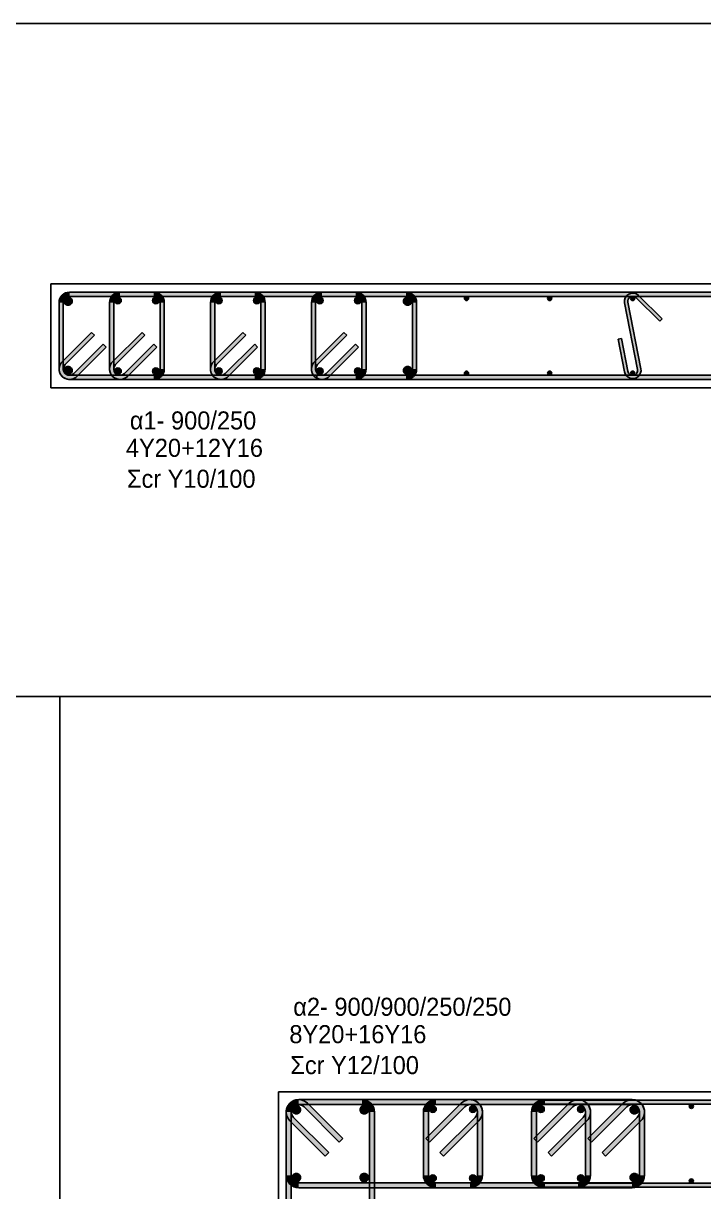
# Model space of a CAD drawing. Header units: millimetres. Extents: x -2171 to 1563, y -1758 to -1505.
# Drawn here: x 521.48 to 529.67, y -1604.31 to -1590.25 of the extents above; entities that cross this region are included whole.
import ezdxf

# ---------------------------------------------------------------- set-up
doc = ezdxf.new("R2010")
doc.units = ezdxf.units.MM
for name, color, linetype in [('-S_TEXT', 3, 'Continuous'), ('Col_Det', 7, 'Continuous'), ('Col_Det_Fill', 7, 'Continuous'), ('Geo_Col_Pro_1', 7, 'Continuous')]:
    doc.layers.add(name, color=color, linetype=linetype)
doc.styles.add('S1Arl22_b_934_161', font='arial.ttf', dxfattribs={"width": 0.933629, "height": 0.002175})

msp = doc.modelspace()

# ---------------------------------------------------------------- hatches: boundary and pattern name
at = {"layer": 'Col_Det_Fill'}
for color, points in [(252, [(522.0389, -1593.5356), (522.0389, -1593.4856, 0.4142136), (521.9139, -1593.6106), (521.9639, -1593.6106, -0.4142136)]), (252, [(526.0889, -1593.5356), (526.0889, -1593.4856), (522.0389, -1593.4856), (522.0389, -1593.5356)]), (252, [(522.6461, -1593.5356), (522.6461, -1593.4856, 0.4142136), (522.5211, -1593.6106), (522.5711, -1593.6106, -0.4142136)]), (252, [(523.0532, -1593.5356), (523.0532, -1593.4856), (522.6461, -1593.4856), (522.6461, -1593.5356)]), (252, [(523.1282, -1593.6106), (523.1782, -1593.6106, 0.4142136), (523.0532, -1593.4856), (523.0532, -1593.5356, -0.4142136)]), (252, [(523.8604, -1593.5356), (523.8604, -1593.4856, 0.4142136), (523.7354, -1593.6106), (523.7854, -1593.6106, -0.4142136)]), (252, [(524.2675, -1593.5356), (524.2675, -1593.4856), (523.8604, -1593.4856), (523.8604, -1593.5356)]), (252, [(524.3425, -1593.6106), (524.3925, -1593.6106, 0.4142136), (524.2675, -1593.4856), (524.2675, -1593.5356, -0.4142136)]), (252, [(525.0747, -1593.5356), (525.0747, -1593.4856, 0.4142136), (524.9497, -1593.6106), (524.9997, -1593.6106, -0.4142136)]), (252, [(544.617, -1593.5356), (544.617, -1593.4856), (525.0124, -1593.4856), (525.0124, -1593.5356)]), (252, [(525.4818, -1593.5356), (525.4818, -1593.4856), (525.0747, -1593.4856), (525.0747, -1593.5356)]), (252, [(525.5568, -1593.6106), (525.6068, -1593.6106, 0.4142136), (525.4818, -1593.4856), (525.4818, -1593.5356, -0.4142136)]), (252, [(526.1639, -1593.6106), (526.2139, -1593.6106, 0.4142136), (526.0889, -1593.4856), (526.0889, -1593.5356, -0.4142136)]), (252, [(528.7164, -1593.6149), (528.7556, -1593.6072, -0.7407348), (528.8569, -1593.5532), (528.8852, -1593.5249, 0.7407348)]), (252, [(521.9639, -1593.6106), (521.9139, -1593.6106), (521.9139, -1594.4106), (521.9639, -1594.4106)]), (12, [(521.9713, -1593.593, 0.4142136), (522.0213, -1593.643, 0.4142136), (522.0713, -1593.593, 0.4142136), (522.0213, -1593.543, 0.4142136)]), (252, [(522.5711, -1593.6106), (522.5211, -1593.6106), (522.5211, -1594.4106), (522.5711, -1594.4106)]), (56, [(522.5813, -1593.5859, 0.4142136), (522.6213, -1593.6259, 0.4142136), (522.6613, -1593.5859, 0.4142136), (522.6213, -1593.5459, 0.4142136)]), (56, [(523.038, -1593.5859, 0.4142136), (523.078, -1593.6259, 0.4142136), (523.118, -1593.5859, 0.4142136), (523.078, -1593.5459, 0.4142136)]), (252, [(523.1282, -1594.4106), (523.1782, -1594.4106), (523.1782, -1593.6106), (523.1282, -1593.6106)]), (252, [(523.7854, -1593.6106), (523.7354, -1593.6106), (523.7354, -1594.4106), (523.7854, -1594.4106)]), (56, [(523.7956, -1593.5859, 0.4142136), (523.8356, -1593.6259, 0.4142136), (523.8756, -1593.5859, 0.4142136), (523.8356, -1593.5459, 0.4142136)]), (56, [(524.2523, -1593.5859, 0.4142136), (524.2923, -1593.6259, 0.4142136), (524.3323, -1593.5859, 0.4142136), (524.2923, -1593.5459, 0.4142136)]), (252, [(524.3425, -1594.4106), (524.3925, -1594.4106), (524.3925, -1593.6106), (524.3425, -1593.6106)]), (252, [(524.9997, -1593.6106), (524.9497, -1593.6106), (524.9497, -1594.4106), (524.9997, -1594.4106)]), (56, [(525.0099, -1593.5859, 0.4142136), (525.0499, -1593.6259, 0.4142136), (525.0899, -1593.5859, 0.4142136), (525.0499, -1593.5459, 0.4142136)]), (56, [(525.4665, -1593.5859, 0.4142136), (525.5065, -1593.6259, 0.4142136), (525.5465, -1593.5859, 0.4142136), (525.5065, -1593.5459, 0.4142136)]), (252, [(525.5568, -1594.4106), (525.6068, -1594.4106), (525.6068, -1593.6106), (525.5568, -1593.6106)]), (12, [(526.0566, -1593.593, 0.4142136), (526.1066, -1593.643, 0.4142136), (526.1566, -1593.593, 0.4142136), (526.1066, -1593.543, 0.4142136)]), (252, [(526.1639, -1594.4106), (526.2139, -1594.4106), (526.2139, -1593.6106), (526.1639, -1593.6106)]), (133, [(526.7895, -1593.5606, 0.4142136), (526.8145, -1593.5856, 0.4142136), (526.8395, -1593.5606, 0.4142136), (526.8145, -1593.5356, 0.4142136)]), (133, [(527.7895, -1593.5606, 0.4142136), (527.8145, -1593.5856, 0.4142136), (527.8395, -1593.5606, 0.4142136), (527.8145, -1593.5356, 0.4142136)]), (252, [(528.8734, -1594.4141), (528.9126, -1594.4064), (528.7556, -1593.6072), (528.7164, -1593.6149)]), (133, [(528.7895, -1593.5606, 0.4142136), (528.8145, -1593.5856, 0.4142136), (528.8395, -1593.5606, 0.4142136), (528.8145, -1593.5356, 0.4142136)]), (252, [(528.8852, -1593.5249), (528.8569, -1593.5532), (529.1398, -1593.836), (529.1681, -1593.8078)]), (252, [(522.3395, -1594.004), (522.3041, -1593.9687), (521.9506, -1594.3222), (521.9859, -1594.3576)]), (252, [(522.9466, -1594.004), (522.9112, -1593.9687), (522.5577, -1594.3222), (522.593, -1594.3576)]), (252, [(524.1609, -1594.004), (524.1255, -1593.9687), (523.772, -1594.3222), (523.8073, -1594.3576)]), (252, [(525.3752, -1594.004), (525.3398, -1593.9687), (524.9863, -1594.3222), (525.0216, -1594.3576)]), (252, [(528.6785, -1594.0447), (528.6393, -1594.0524), (528.7164, -1594.4449), (528.7556, -1594.4372)]), (252, [(522.092, -1594.4637), (522.1273, -1594.499), (522.4809, -1594.1455), (522.4455, -1594.1101)]), (252, [(522.6991, -1594.4637), (522.7345, -1594.499), (523.088, -1594.1455), (523.0527, -1594.1101)]), (252, [(523.9134, -1594.4637), (523.9488, -1594.499), (524.3023, -1594.1455), (524.267, -1594.1101)]), (252, [(525.1277, -1594.4637), (525.163, -1594.499), (525.5166, -1594.1455), (525.4812, -1594.1101)]), (252, [(521.9859, -1594.3576), (521.9506, -1594.3222, 0.6681786), (522.0389, -1594.5356), (522.0389, -1594.4856, -0.6681786)]), (252, [(522.593, -1594.3576), (522.5577, -1594.3222, 0.6681786), (522.6461, -1594.5356), (522.6461, -1594.4856, -0.6681786)]), (252, [(523.8073, -1594.3576), (523.772, -1594.3222, 0.6681786), (523.8604, -1594.5356), (523.8604, -1594.4856, -0.6681786)]), (252, [(525.0216, -1594.3576), (524.9863, -1594.3222, 0.6681786), (525.0747, -1594.5356), (525.0747, -1594.4856, -0.6681786)]), (252, [(521.9639, -1594.4106), (521.9139, -1594.4106, 0.6681786), (522.1273, -1594.499), (522.092, -1594.4637, -0.6681786)]), (12, [(521.9713, -1594.4283, 0.4142136), (522.0213, -1594.4783, 0.4142136), (522.0713, -1594.4283, 0.4142136), (522.0213, -1594.3783, 0.4142136)]), (252, [(522.0389, -1594.4856), (522.0389, -1594.5356), (526.0889, -1594.5356), (526.0889, -1594.4856)]), (252, [(522.5711, -1594.4106), (522.5211, -1594.4106, 0.6681786), (522.7345, -1594.499), (522.6991, -1594.4637, -0.6681786)]), (56, [(522.5813, -1594.4354, 0.4142136), (522.6213, -1594.4754, 0.4142136), (522.6613, -1594.4354, 0.4142136), (522.6213, -1594.3954, 0.4142136)]), (252, [(522.6461, -1594.4856), (522.6461, -1594.5356), (523.0532, -1594.5356), (523.0532, -1594.4856)]), (56, [(523.038, -1594.4354, 0.4142136), (523.078, -1594.4754, 0.4142136), (523.118, -1594.4354, 0.4142136), (523.078, -1594.3954, 0.4142136)]), (252, [(523.0532, -1594.4856), (523.0532, -1594.5356, 0.4142136), (523.1782, -1594.4106), (523.1282, -1594.4106, -0.4142136)]), (252, [(523.7854, -1594.4106), (523.7354, -1594.4106, 0.6681786), (523.9488, -1594.499), (523.9134, -1594.4637, -0.6681786)]), (56, [(523.7956, -1594.4354, 0.4142136), (523.8356, -1594.4754, 0.4142136), (523.8756, -1594.4354, 0.4142136), (523.8356, -1594.3954, 0.4142136)]), (252, [(523.8604, -1594.4856), (523.8604, -1594.5356), (524.2675, -1594.5356), (524.2675, -1594.4856)]), (56, [(524.2523, -1594.4354, 0.4142136), (524.2923, -1594.4754, 0.4142136), (524.3323, -1594.4354, 0.4142136), (524.2923, -1594.3954, 0.4142136)]), (252, [(524.2675, -1594.4856), (524.2675, -1594.5356, 0.4142136), (524.3925, -1594.4106), (524.3425, -1594.4106, -0.4142136)]), (252, [(524.9997, -1594.4106), (524.9497, -1594.4106, 0.6681786), (525.163, -1594.499), (525.1277, -1594.4637, -0.6681786)]), (56, [(525.0099, -1594.4354, 0.4142136), (525.0499, -1594.4754, 0.4142136), (525.0899, -1594.4354, 0.4142136), (525.0499, -1594.3954, 0.4142136)]), (252, [(525.0124, -1594.4856), (525.0124, -1594.5356), (544.617, -1594.5356), (544.617, -1594.4856)]), (252, [(525.0747, -1594.4856), (525.0747, -1594.5356), (525.4818, -1594.5356), (525.4818, -1594.4856)]), (56, [(525.4665, -1594.4354, 0.4142136), (525.5065, -1594.4754, 0.4142136), (525.5465, -1594.4354, 0.4142136), (525.5065, -1594.3954, 0.4142136)]), (252, [(525.4818, -1594.4856), (525.4818, -1594.5356, 0.4142136), (525.6068, -1594.4106), (525.5568, -1594.4106, -0.4142136)]), (12, [(526.0566, -1594.4283, 0.4142136), (526.1066, -1594.4783, 0.4142136), (526.1566, -1594.4283, 0.4142136), (526.1066, -1594.3783, 0.4142136)]), (252, [(526.0889, -1594.4856), (526.0889, -1594.5356, 0.4142136), (526.2139, -1594.4106), (526.1639, -1594.4106, -0.4142136)]), (133, [(526.7895, -1594.4606, 0.4142136), (526.8145, -1594.4856, 0.4142136), (526.8395, -1594.4606, 0.4142136), (526.8145, -1594.4356, 0.4142136)]), (133, [(527.7895, -1594.4606, 0.4142136), (527.8145, -1594.4856, 0.4142136), (527.8395, -1594.4606, 0.4142136), (527.8145, -1594.4356, 0.4142136)]), (252, [(528.7556, -1594.4372), (528.7164, -1594.4449, 1), (528.9126, -1594.4064), (528.8734, -1594.4141, -1)]), (133, [(528.7895, -1594.4606, 0.4142136), (528.8145, -1594.4856, 0.4142136), (528.8395, -1594.4606, 0.4142136), (528.8145, -1594.4356, 0.4142136)]), (252, [(524.86, -1603.2906), (524.9025, -1603.2482, 0.6681786), (524.6464, -1603.3543), (524.7064, -1603.3543, -0.6681786)]), (252, [(524.7964, -1603.2643), (524.7964, -1603.2043, 0.6681786), (524.6903, -1603.4603), (524.7328, -1603.4179, -0.6681786)]), (252, [(524.7964, -1603.2643), (524.7964, -1603.2043, 0.4142136), (524.6464, -1603.3543), (524.7064, -1603.3543, -0.4142136)]), (252, [(525.5564, -1603.2643), (525.5564, -1603.2043), (524.7964, -1603.2043), (524.7964, -1603.2643)]), (252, [(528.8064, -1603.2643), (528.8064, -1603.2043), (524.7964, -1603.2043), (524.7964, -1603.2643)]), (252, [(525.6464, -1603.3543), (525.7064, -1603.3543, 0.4142136), (525.5564, -1603.2043), (525.5564, -1603.2643, -0.4142136)]), (252, [(526.4464, -1603.2643), (526.4464, -1603.2043, 0.4142136), (526.2964, -1603.3543), (526.3564, -1603.3543, -0.4142136)]), (252, [(526.8564, -1603.2643), (526.8564, -1603.2043), (526.4464, -1603.2043), (526.4464, -1603.2643)]), (252, [(526.9464, -1603.3543), (527.0064, -1603.3543, 0.6681786), (526.7503, -1603.2482), (526.7928, -1603.2906, -0.6681786)]), (252, [(526.92, -1603.4179), (526.9625, -1603.4603, 0.6681786), (526.8564, -1603.2043), (526.8564, -1603.2643, -0.6681786)]), (252, [(527.7464, -1603.2643), (527.7464, -1603.2043, 0.4142136), (527.5964, -1603.3543), (527.6564, -1603.3543, -0.4142136)]), (252, [(528.1564, -1603.2643), (528.1564, -1603.2043), (527.7464, -1603.2043), (527.7464, -1603.2643)]), (252, [(534.1029, -1603.2593), (534.1029, -1603.2093), (527.7499, -1603.2093), (527.7499, -1603.2593)]), (252, [(528.2464, -1603.3543), (528.3064, -1603.3543, 0.6681786), (528.0503, -1603.2482), (528.0928, -1603.2906, -0.6681786)]), (252, [(528.22, -1603.4179), (528.2625, -1603.4603, 0.6681786), (528.1564, -1603.2043), (528.1564, -1603.2643, -0.6681786)]), (252, [(528.8964, -1603.3543), (528.9564, -1603.3543, 0.6681786), (528.7003, -1603.2482), (528.7428, -1603.2906, -0.6681786)]), (252, [(528.87, -1603.4179), (528.9125, -1603.4603, 0.6681786), (528.8064, -1603.2043), (528.8064, -1603.2643, -0.6681786)]), (252, [(524.7064, -1603.3543), (524.6464, -1603.3543), (524.6464, -1607.3643), (524.7064, -1607.3643)]), (252, [(524.7064, -1603.3543), (524.6464, -1603.3543), (524.6464, -1604.1143), (524.7064, -1604.1143)]), (12, [(524.7681, -1603.276, 0.4142136), (524.7181, -1603.326, 0.4142136), (524.7681, -1603.376, 0.4142136), (524.8181, -1603.326, 0.4142136)]), (252, [(525.2843, -1603.7149), (525.3267, -1603.6725), (524.9025, -1603.2482), (524.86, -1603.2906)]), (12, [(525.5847, -1603.276, 0.4142136), (525.5347, -1603.326, 0.4142136), (525.5847, -1603.376, 0.4142136), (525.6347, -1603.326, 0.4142136)]), (252, [(525.6464, -1607.3643), (525.7064, -1607.3643), (525.7064, -1603.3543), (525.6464, -1603.3543)]), (252, [(526.3564, -1603.3543), (526.2964, -1603.3543), (526.2964, -1604.1143), (526.3564, -1604.1143)]), (252, [(526.7928, -1603.2906), (526.7503, -1603.2482), (526.3261, -1603.6725), (526.3685, -1603.7149)]), (56, [(526.411, -1603.2789, 0.4142136), (526.371, -1603.3189, 0.4142136), (526.411, -1603.3589, 0.4142136), (526.451, -1603.3189, 0.4142136)]), (56, [(526.8917, -1603.2789, 0.4142136), (526.8517, -1603.3189, 0.4142136), (526.8917, -1603.3589, 0.4142136), (526.9317, -1603.3189, 0.4142136)]), (252, [(526.9464, -1604.1143), (527.0064, -1604.1143), (527.0064, -1603.3543), (526.9464, -1603.3543)]), (252, [(527.6564, -1603.3543), (527.5964, -1603.3543), (527.5964, -1604.1143), (527.6564, -1604.1143)]), (252, [(528.0928, -1603.2906), (528.0503, -1603.2482), (527.6261, -1603.6725), (527.6685, -1603.7149)]), (56, [(527.711, -1603.2789, 0.4142136), (527.671, -1603.3189, 0.4142136), (527.711, -1603.3589, 0.4142136), (527.751, -1603.3189, 0.4142136)]), (56, [(528.1917, -1603.2789, 0.4142136), (528.1517, -1603.3189, 0.4142136), (528.1917, -1603.3589, 0.4142136), (528.2317, -1603.3189, 0.4142136)]), (252, [(528.2464, -1604.1143), (528.3064, -1604.1143), (528.3064, -1603.3543), (528.2464, -1603.3543)]), (252, [(528.7428, -1603.2906), (528.7003, -1603.2482), (528.2761, -1603.6725), (528.3185, -1603.7149)]), (12, [(528.8347, -1603.276, 0.4142136), (528.7847, -1603.326, 0.4142136), (528.8347, -1603.376, 0.4142136), (528.8847, -1603.326, 0.4142136)]), (252, [(528.8964, -1604.1143), (528.9564, -1604.1143), (528.9564, -1603.3543), (528.8964, -1603.3543)]), (133, [(529.4955, -1603.2843, 0.4142136), (529.5205, -1603.3093, 0.4142136), (529.5455, -1603.2843, 0.4142136), (529.5205, -1603.2593, 0.4142136)]), (252, [(524.7328, -1603.4179), (524.6903, -1603.4603), (525.1146, -1603.8846), (525.157, -1603.8422)]), (252, [(526.4958, -1603.8422), (526.5382, -1603.8846), (526.9625, -1603.4603), (526.92, -1603.4179)]), (252, [(527.7958, -1603.8422), (527.8382, -1603.8846), (528.2625, -1603.4603), (528.22, -1603.4179)]), (252, [(528.4458, -1603.8422), (528.4882, -1603.8846), (528.9125, -1603.4603), (528.87, -1603.4179)]), (252, [(524.7064, -1604.1143), (524.6464, -1604.1143, 0.4142136), (524.7964, -1604.2643), (524.7964, -1604.2043, -0.4142136)]), (12, [(524.7681, -1604.0926, 0.4142136), (524.7181, -1604.1426, 0.4142136), (524.7681, -1604.1926, 0.4142136), (524.8181, -1604.1426, 0.4142136)]), (12, [(525.5847, -1604.0926, 0.4142136), (525.5347, -1604.1426, 0.4142136), (525.5847, -1604.1926, 0.4142136), (525.6347, -1604.1426, 0.4142136)]), (252, [(526.3564, -1604.1143), (526.2964, -1604.1143, 0.4142136), (526.4464, -1604.2643), (526.4464, -1604.2043, -0.4142136)]), (56, [(526.411, -1604.1096, 0.4142136), (526.371, -1604.1496, 0.4142136), (526.411, -1604.1896, 0.4142136), (526.451, -1604.1496, 0.4142136)]), (56, [(526.8917, -1604.1096, 0.4142136), (526.8517, -1604.1496, 0.4142136), (526.8917, -1604.1896, 0.4142136), (526.9317, -1604.1496, 0.4142136)]), (252, [(526.8564, -1604.2043), (526.8564, -1604.2643, 0.4142136), (527.0064, -1604.1143), (526.9464, -1604.1143, -0.4142136)]), (252, [(527.6564, -1604.1143), (527.5964, -1604.1143, 0.4142136), (527.7464, -1604.2643), (527.7464, -1604.2043, -0.4142136)]), (56, [(527.711, -1604.1096, 0.4142136), (527.671, -1604.1496, 0.4142136), (527.711, -1604.1896, 0.4142136), (527.751, -1604.1496, 0.4142136)]), (56, [(528.1917, -1604.1096, 0.4142136), (528.1517, -1604.1496, 0.4142136), (528.1917, -1604.1896, 0.4142136), (528.2317, -1604.1496, 0.4142136)]), (252, [(528.1564, -1604.2043), (528.1564, -1604.2643, 0.4142136), (528.3064, -1604.1143), (528.2464, -1604.1143, -0.4142136)]), (12, [(528.8347, -1604.0926, 0.4142136), (528.7847, -1604.1426, 0.4142136), (528.8347, -1604.1926, 0.4142136), (528.8847, -1604.1426, 0.4142136)]), (252, [(528.8064, -1604.2043), (528.8064, -1604.2643, 0.4142136), (528.9564, -1604.1143), (528.8964, -1604.1143, -0.4142136)]), (133, [(529.4955, -1604.1843, 0.4142136), (529.5205, -1604.2093, 0.4142136), (529.5455, -1604.1843, 0.4142136), (529.5205, -1604.1593, 0.4142136)]), (252, [(524.7964, -1604.2043), (524.7964, -1604.2643), (528.8064, -1604.2643), (528.8064, -1604.2043)]), (252, [(526.4464, -1604.2043), (526.4464, -1604.2643), (526.8564, -1604.2643), (526.8564, -1604.2043)]), (252, [(527.7464, -1604.2043), (527.7464, -1604.2643), (528.1564, -1604.2643), (528.1564, -1604.2043)]), (252, [(527.7499, -1604.2093), (527.7499, -1604.2593), (534.1029, -1604.2593), (534.1029, -1604.2093)])]:
    msp.add_hatch(color=color, dxfattribs=at).paths.add_polyline_path(points)

# ---------------------------------------------------------------- linework, layer by layer
at = {"layer": '-S_TEXT', "ltscale": 5}
msp.add_lwpolyline([(491.2248, -1590.2497), (549.3723, -1590.2497), (549.3723, -1630.2944), (491.2248, -1630.2944)], close=True, dxfattribs=at)
at = {"layer": 'Col_Det', "color": 7}
for points in [[(547.8155, -1593.3856), (521.8139, -1593.3856)], [(521.8139, -1593.3856), (521.8139, -1594.6356)], [(526.0889, -1593.4856), (522.0389, -1593.4856)], [(523.0532, -1593.4856), (522.6461, -1593.4856)], [(524.2675, -1593.4856), (523.8604, -1593.4856)], [(544.617, -1593.4856), (525.0124, -1593.4856)], [(525.0124, -1593.4856), (525.0124, -1593.5356)], [(525.4818, -1593.4856), (525.0747, -1593.4856)], [(521.9139, -1593.6106), (521.9139, -1594.4106)], [(521.9639, -1594.4106), (521.9639, -1593.6106)], [(522.0389, -1593.5356), (526.0889, -1593.5356)], [(522.5211, -1593.6106), (522.5211, -1594.4106)], [(522.5711, -1594.4106), (522.5711, -1593.6106)], [(522.6461, -1593.5356), (523.0532, -1593.5356)], [(523.1282, -1593.6106), (523.1282, -1594.4106)], [(523.1782, -1594.4106), (523.1782, -1593.6106)], [(523.7354, -1593.6106), (523.7354, -1594.4106)], [(523.7854, -1594.4106), (523.7854, -1593.6106)], [(523.8604, -1593.5356), (524.2675, -1593.5356)], [(524.3425, -1593.6106), (524.3425, -1594.4106)], [(524.3925, -1594.4106), (524.3925, -1593.6106)], [(524.9497, -1593.6106), (524.9497, -1594.4106)], [(524.9997, -1594.4106), (524.9997, -1593.6106)], [(525.0124, -1593.5356), (544.617, -1593.5356)], [(525.0747, -1593.5356), (525.4818, -1593.5356)], [(525.5568, -1593.6106), (525.5568, -1594.4106)], [(525.6068, -1594.4106), (525.6068, -1593.6106)], [(526.1639, -1593.6106), (526.1639, -1594.4106)], [(526.2139, -1594.4106), (526.2139, -1593.6106)], [(528.7164, -1593.6149), (528.8734, -1594.4141)], [(528.9126, -1594.4064), (528.7556, -1593.6072)], [(528.8569, -1593.5532), (529.1398, -1593.836)], [(529.1681, -1593.8078), (528.8852, -1593.5249)], [(529.1398, -1593.836), (529.1681, -1593.8078)], [(522.3041, -1593.9687), (521.9506, -1594.3222)], [(521.9859, -1594.3576), (522.3395, -1594.004)], [(522.3395, -1594.004), (522.3041, -1593.9687)], [(522.9112, -1593.9687), (522.5577, -1594.3222)], [(522.593, -1594.3576), (522.9466, -1594.004)], [(522.9466, -1594.004), (522.9112, -1593.9687)], [(524.1255, -1593.9687), (523.772, -1594.3222)], [(523.8073, -1594.3576), (524.1609, -1594.004)], [(524.1609, -1594.004), (524.1255, -1593.9687)], [(525.3398, -1593.9687), (524.9863, -1594.3222)], [(525.0216, -1594.3576), (525.3752, -1594.004)], [(525.3752, -1594.004), (525.3398, -1593.9687)], [(528.6785, -1594.0447), (528.6393, -1594.0524)], [(528.6393, -1594.0524), (528.7164, -1594.4449)], [(528.7556, -1594.4372), (528.6785, -1594.0447)], [(522.4455, -1594.1101), (522.092, -1594.4637)], [(522.1273, -1594.499), (522.4809, -1594.1455)], [(522.4809, -1594.1455), (522.4455, -1594.1101)], [(523.0527, -1594.1101), (522.6991, -1594.4637)], [(522.7345, -1594.499), (523.088, -1594.1455)], [(523.088, -1594.1455), (523.0527, -1594.1101)], [(524.267, -1594.1101), (523.9134, -1594.4637)], [(523.9488, -1594.499), (524.3023, -1594.1455)], [(524.3023, -1594.1455), (524.267, -1594.1101)], [(525.4812, -1594.1101), (525.1277, -1594.4637)], [(525.163, -1594.499), (525.5166, -1594.1455)], [(525.5166, -1594.1455), (525.4812, -1594.1101)], [(526.0889, -1594.4856), (522.0389, -1594.4856)], [(523.0532, -1594.4856), (522.6461, -1594.4856)], [(524.2675, -1594.4856), (523.8604, -1594.4856)], [(525.0124, -1594.4856), (525.0124, -1594.5356)], [(544.617, -1594.4856), (525.0124, -1594.4856)], [(525.4818, -1594.4856), (525.0747, -1594.4856)], [(521.8139, -1594.6356), (547.8155, -1594.6356)], [(522.0389, -1594.5356), (526.0889, -1594.5356)], [(522.6461, -1594.5356), (523.0532, -1594.5356)], [(523.8604, -1594.5356), (524.2675, -1594.5356)], [(525.0124, -1594.5356), (544.617, -1594.5356)], [(525.0747, -1594.5356), (525.4818, -1594.5356)], [(524.5514, -1603.1093), (524.5514, -1619.6093)], [(537.3014, -1603.1093), (524.5514, -1603.1093)], [(525.5564, -1603.2043), (524.7964, -1603.2043)], [(528.8064, -1603.2043), (524.7964, -1603.2043)], [(526.8564, -1603.2043), (526.4464, -1603.2043)], [(528.1564, -1603.2043), (527.7464, -1603.2043)], [(534.1029, -1603.2093), (527.7499, -1603.2093)], [(527.7499, -1603.2093), (527.7499, -1603.2593)], [(524.6464, -1603.3543), (524.6464, -1607.3643)], [(524.6464, -1603.3543), (524.6464, -1604.1143)], [(524.7064, -1607.3643), (524.7064, -1603.3543)], [(524.7064, -1604.1143), (524.7064, -1603.3543)], [(524.7964, -1603.2643), (525.5564, -1603.2643)], [(524.7964, -1603.2643), (528.8064, -1603.2643)], [(524.86, -1603.2906), (525.2843, -1603.7149)], [(525.3267, -1603.6725), (524.9025, -1603.2482)], [(525.6464, -1603.3543), (525.6464, -1607.3643)], [(525.7064, -1607.3643), (525.7064, -1603.3543)], [(526.2964, -1603.3543), (526.2964, -1604.1143)], [(526.7503, -1603.2482), (526.3261, -1603.6725)], [(526.3564, -1604.1143), (526.3564, -1603.3543)], [(526.3685, -1603.7149), (526.7928, -1603.2906)], [(526.4464, -1603.2643), (526.8564, -1603.2643)], [(526.9464, -1603.3543), (526.9464, -1604.1143)], [(527.0064, -1604.1143), (527.0064, -1603.3543)], [(527.5964, -1603.3543), (527.5964, -1604.1143)], [(528.0503, -1603.2482), (527.6261, -1603.6725)], [(527.6564, -1604.1143), (527.6564, -1603.3543)], [(527.6685, -1603.7149), (528.0928, -1603.2906)], [(527.7464, -1603.2643), (528.1564, -1603.2643)], [(527.7499, -1603.2593), (534.1029, -1603.2593)], [(528.2464, -1603.3543), (528.2464, -1604.1143)], [(528.7003, -1603.2482), (528.2761, -1603.6725)], [(528.3064, -1604.1143), (528.3064, -1603.3543)], [(528.3185, -1603.7149), (528.7428, -1603.2906)], [(528.8964, -1603.3543), (528.8964, -1604.1143)], [(528.9564, -1604.1143), (528.9564, -1603.3543)], [(524.6903, -1603.4603), (525.1146, -1603.8846)], [(525.157, -1603.8422), (524.7328, -1603.4179)], [(526.92, -1603.4179), (526.4958, -1603.8422)], [(526.5382, -1603.8846), (526.9625, -1603.4603)], [(528.22, -1603.4179), (527.7958, -1603.8422)], [(527.8382, -1603.8846), (528.2625, -1603.4603)], [(528.87, -1603.4179), (528.4458, -1603.8422)], [(528.4882, -1603.8846), (528.9125, -1603.4603)], [(525.2843, -1603.7149), (525.3267, -1603.6725)], [(526.3261, -1603.6725), (526.3685, -1603.7149)], [(527.6261, -1603.6725), (527.6685, -1603.7149)], [(528.2761, -1603.6725), (528.3185, -1603.7149)], [(525.1146, -1603.8846), (525.157, -1603.8422)], [(526.4958, -1603.8422), (526.5382, -1603.8846)], [(527.7958, -1603.8422), (527.8382, -1603.8846)], [(528.4458, -1603.8422), (528.4882, -1603.8846)], [(528.8064, -1604.2043), (524.7964, -1604.2043)], [(524.7964, -1604.2643), (528.8064, -1604.2643)], [(526.8564, -1604.2043), (526.4464, -1604.2043)], [(526.4464, -1604.2643), (526.8564, -1604.2643)], [(528.1564, -1604.2043), (527.7464, -1604.2043)], [(527.7464, -1604.2643), (528.1564, -1604.2643)], [(527.7499, -1604.2093), (527.7499, -1604.2593)], [(534.1029, -1604.2093), (527.7499, -1604.2093)], [(527.7499, -1604.2593), (534.1029, -1604.2593)]]:
    msp.add_lwpolyline(points, dxfattribs=at)
for points in [[(522.0389, -1593.4856, 0.4142136), (521.9139, -1593.6106)], [(522.6461, -1593.4856, 0.4142136), (522.5211, -1593.6106)], [(523.1782, -1593.6106, 0.4142136), (523.0532, -1593.4856)], [(523.8604, -1593.4856, 0.4142136), (523.7354, -1593.6106)], [(524.3925, -1593.6106, 0.4142136), (524.2675, -1593.4856)], [(525.0747, -1593.4856, 0.4142136), (524.9497, -1593.6106)], [(525.6068, -1593.6106, 0.4142136), (525.4818, -1593.4856)], [(526.2139, -1593.6106, 0.4142136), (526.0889, -1593.4856)], [(528.8852, -1593.5249, 0.7407348), (528.7164, -1593.6149, 0.7407348)], [(521.9639, -1593.6106, -0.4142136), (522.0389, -1593.5356, -0.4142136)], [(522.0213, -1593.543, 0.4142136), (521.9713, -1593.593, 0.4142136)], [(521.9713, -1593.593, 0.4142136), (522.0213, -1593.643, 0.4142136)], [(522.0713, -1593.593, 0.4142136), (522.0213, -1593.543, 0.4142136)], [(522.0213, -1593.643, 0.4142136), (522.0713, -1593.593, 0.4142136)], [(522.5711, -1593.6106, -0.4142136), (522.6461, -1593.5356, -0.4142136)], [(522.6213, -1593.5459, 0.4142136), (522.5813, -1593.5859, 0.4142136)], [(522.5813, -1593.5859, 0.4142136), (522.6213, -1593.6259, 0.4142136)], [(522.6613, -1593.5859, 0.4142136), (522.6213, -1593.5459, 0.4142136)], [(522.6213, -1593.6259, 0.4142136), (522.6613, -1593.5859, 0.4142136)], [(523.078, -1593.5459, 0.4142136), (523.038, -1593.5859, 0.4142136)], [(523.038, -1593.5859, 0.4142136), (523.078, -1593.6259, 0.4142136)], [(523.0532, -1593.5356, -0.4142136), (523.1282, -1593.6106, -0.4142136)], [(523.118, -1593.5859, 0.4142136), (523.078, -1593.5459, 0.4142136)], [(523.078, -1593.6259, 0.4142136), (523.118, -1593.5859, 0.4142136)], [(523.7854, -1593.6106, -0.4142136), (523.8604, -1593.5356, -0.4142136)], [(523.8356, -1593.5459, 0.4142136), (523.7956, -1593.5859, 0.4142136)], [(523.7956, -1593.5859, 0.4142136), (523.8356, -1593.6259, 0.4142136)], [(523.8756, -1593.5859, 0.4142136), (523.8356, -1593.5459, 0.4142136)], [(523.8356, -1593.6259, 0.4142136), (523.8756, -1593.5859, 0.4142136)], [(524.2923, -1593.5459, 0.4142136), (524.2523, -1593.5859, 0.4142136)], [(524.2523, -1593.5859, 0.4142136), (524.2923, -1593.6259, 0.4142136)], [(524.2675, -1593.5356, -0.4142136), (524.3425, -1593.6106, -0.4142136)], [(524.3323, -1593.5859, 0.4142136), (524.2923, -1593.5459, 0.4142136)], [(524.2923, -1593.6259, 0.4142136), (524.3323, -1593.5859, 0.4142136)], [(524.9997, -1593.6106, -0.4142136), (525.0747, -1593.5356, -0.4142136)], [(525.0499, -1593.5459, 0.4142136), (525.0099, -1593.5859, 0.4142136)], [(525.0099, -1593.5859, 0.4142136), (525.0499, -1593.6259, 0.4142136)], [(525.0899, -1593.5859, 0.4142136), (525.0499, -1593.5459, 0.4142136)], [(525.0499, -1593.6259, 0.4142136), (525.0899, -1593.5859, 0.4142136)], [(525.5065, -1593.5459, 0.4142136), (525.4665, -1593.5859, 0.4142136)], [(525.4665, -1593.5859, 0.4142136), (525.5065, -1593.6259, 0.4142136)], [(525.4818, -1593.5356, -0.4142136), (525.5568, -1593.6106, -0.4142136)], [(525.5465, -1593.5859, 0.4142136), (525.5065, -1593.5459, 0.4142136)], [(525.5065, -1593.6259, 0.4142136), (525.5465, -1593.5859, 0.4142136)], [(526.1066, -1593.543, 0.4142136), (526.0566, -1593.593, 0.4142136)], [(526.0566, -1593.593, 0.4142136), (526.1066, -1593.643, 0.4142136)], [(526.0889, -1593.5356, -0.4142136), (526.1639, -1593.6106, -0.4142136)], [(526.1566, -1593.593, 0.4142136), (526.1066, -1593.543, 0.4142136)], [(526.1066, -1593.643, 0.4142136), (526.1566, -1593.593, 0.4142136)], [(526.8145, -1593.5356, 0.4142136), (526.7895, -1593.5606, 0.4142136)], [(526.7895, -1593.5606, 0.4142136), (526.8145, -1593.5856, 0.4142136)], [(526.8395, -1593.5606, 0.4142136), (526.8145, -1593.5356, 0.4142136)], [(526.8145, -1593.5856, 0.4142136), (526.8395, -1593.5606, 0.4142136)], [(527.8145, -1593.5356, 0.4142136), (527.7895, -1593.5606, 0.4142136)], [(527.7895, -1593.5606, 0.4142136), (527.8145, -1593.5856, 0.4142136)], [(527.8395, -1593.5606, 0.4142136), (527.8145, -1593.5356, 0.4142136)], [(527.8145, -1593.5856, 0.4142136), (527.8395, -1593.5606, 0.4142136)], [(528.7556, -1593.6072, -0.7407348), (528.8569, -1593.5532)], [(528.8145, -1593.5356, 0.4142136), (528.7895, -1593.5606, 0.4142136)], [(528.7895, -1593.5606, 0.4142136), (528.8145, -1593.5856, 0.4142136)], [(528.8395, -1593.5606, 0.4142136), (528.8145, -1593.5356, 0.4142136)], [(528.8145, -1593.5856, 0.4142136), (528.8395, -1593.5606, 0.4142136)], [(521.9506, -1594.3222, 0.6681786), (522.0389, -1594.5356)], [(522.5577, -1594.3222, 0.6681786), (522.6461, -1594.5356)], [(523.772, -1594.3222, 0.6681786), (523.8604, -1594.5356)], [(524.9863, -1594.3222, 0.6681786), (525.0747, -1594.5356)], [(521.9139, -1594.4106, 0.6681786), (522.1273, -1594.499)], [(522.0389, -1594.4856, -0.6681786), (521.9859, -1594.3576, -0.6681786)], [(522.092, -1594.4637, -0.6681786), (521.9639, -1594.4106, -0.6681786)], [(522.0213, -1594.3783, 0.4142136), (521.9713, -1594.4283, 0.4142136)], [(521.9713, -1594.4283, 0.4142136), (522.0213, -1594.4783, 0.4142136)], [(522.0713, -1594.4283, 0.4142136), (522.0213, -1594.3783, 0.4142136)], [(522.0213, -1594.4783, 0.4142136), (522.0713, -1594.4283, 0.4142136)], [(522.5211, -1594.4106, 0.6681786), (522.7345, -1594.499)], [(522.6461, -1594.4856, -0.6681786), (522.593, -1594.3576, -0.6681786)], [(522.6991, -1594.4637, -0.6681786), (522.5711, -1594.4106, -0.6681786)], [(522.6213, -1594.3954, 0.4142136), (522.5813, -1594.4354, 0.4142136)], [(522.5813, -1594.4354, 0.4142136), (522.6213, -1594.4754, 0.4142136)], [(522.6613, -1594.4354, 0.4142136), (522.6213, -1594.3954, 0.4142136)], [(522.6213, -1594.4754, 0.4142136), (522.6613, -1594.4354, 0.4142136)], [(523.078, -1594.3954, 0.4142136), (523.038, -1594.4354, 0.4142136)], [(523.038, -1594.4354, 0.4142136), (523.078, -1594.4754, 0.4142136)], [(523.0532, -1594.5356, 0.4142136), (523.1782, -1594.4106)], [(523.1282, -1594.4106, -0.4142136), (523.0532, -1594.4856, -0.4142136)], [(523.118, -1594.4354, 0.4142136), (523.078, -1594.3954, 0.4142136)], [(523.078, -1594.4754, 0.4142136), (523.118, -1594.4354, 0.4142136)], [(523.7354, -1594.4106, 0.6681786), (523.9488, -1594.499)], [(523.8604, -1594.4856, -0.6681786), (523.8073, -1594.3576, -0.6681786)], [(523.9134, -1594.4637, -0.6681786), (523.7854, -1594.4106, -0.6681786)], [(523.8356, -1594.3954, 0.4142136), (523.7956, -1594.4354, 0.4142136)], [(523.7956, -1594.4354, 0.4142136), (523.8356, -1594.4754, 0.4142136)], [(523.8756, -1594.4354, 0.4142136), (523.8356, -1594.3954, 0.4142136)], [(523.8356, -1594.4754, 0.4142136), (523.8756, -1594.4354, 0.4142136)], [(524.2923, -1594.3954, 0.4142136), (524.2523, -1594.4354, 0.4142136)], [(524.2523, -1594.4354, 0.4142136), (524.2923, -1594.4754, 0.4142136)], [(524.2675, -1594.5356, 0.4142136), (524.3925, -1594.4106)], [(524.3425, -1594.4106, -0.4142136), (524.2675, -1594.4856, -0.4142136)], [(524.3323, -1594.4354, 0.4142136), (524.2923, -1594.3954, 0.4142136)], [(524.2923, -1594.4754, 0.4142136), (524.3323, -1594.4354, 0.4142136)], [(524.9497, -1594.4106, 0.6681786), (525.163, -1594.499)], [(525.0747, -1594.4856, -0.6681786), (525.0216, -1594.3576, -0.6681786)], [(525.1277, -1594.4637, -0.6681786), (524.9997, -1594.4106, -0.6681786)], [(525.0499, -1594.3954, 0.4142136), (525.0099, -1594.4354, 0.4142136)], [(525.0099, -1594.4354, 0.4142136), (525.0499, -1594.4754, 0.4142136)], [(525.0899, -1594.4354, 0.4142136), (525.0499, -1594.3954, 0.4142136)], [(525.0499, -1594.4754, 0.4142136), (525.0899, -1594.4354, 0.4142136)], [(525.5065, -1594.3954, 0.4142136), (525.4665, -1594.4354, 0.4142136)], [(525.4665, -1594.4354, 0.4142136), (525.5065, -1594.4754, 0.4142136)], [(525.4818, -1594.5356, 0.4142136), (525.6068, -1594.4106)], [(525.5568, -1594.4106, -0.4142136), (525.4818, -1594.4856, -0.4142136)], [(525.5465, -1594.4354, 0.4142136), (525.5065, -1594.3954, 0.4142136)], [(525.5065, -1594.4754, 0.4142136), (525.5465, -1594.4354, 0.4142136)], [(526.1066, -1594.3783, 0.4142136), (526.0566, -1594.4283, 0.4142136)], [(526.0566, -1594.4283, 0.4142136), (526.1066, -1594.4783, 0.4142136)], [(526.0889, -1594.5356, 0.4142136), (526.2139, -1594.4106)], [(526.1639, -1594.4106, -0.4142136), (526.0889, -1594.4856, -0.4142136)], [(526.1566, -1594.4283, 0.4142136), (526.1066, -1594.3783, 0.4142136)], [(526.1066, -1594.4783, 0.4142136), (526.1566, -1594.4283, 0.4142136)], [(526.8145, -1594.4356, 0.4142136), (526.7895, -1594.4606, 0.4142136)], [(526.7895, -1594.4606, 0.4142136), (526.8145, -1594.4856, 0.4142136)], [(526.8395, -1594.4606, 0.4142136), (526.8145, -1594.4356, 0.4142136)], [(526.8145, -1594.4856, 0.4142136), (526.8395, -1594.4606, 0.4142136)], [(527.8145, -1594.4356, 0.4142136), (527.7895, -1594.4606, 0.4142136)], [(527.7895, -1594.4606, 0.4142136), (527.8145, -1594.4856, 0.4142136)], [(527.8395, -1594.4606, 0.4142136), (527.8145, -1594.4356, 0.4142136)], [(527.8145, -1594.4856, 0.4142136), (527.8395, -1594.4606, 0.4142136)], [(528.7164, -1594.4449, 1), (528.9126, -1594.4064)], [(528.8734, -1594.4141, -1), (528.7556, -1594.4372, -1)], [(528.8145, -1594.4356, 0.4142136), (528.7895, -1594.4606, 0.4142136)], [(528.7895, -1594.4606, 0.4142136), (528.8145, -1594.4856, 0.4142136)], [(528.8395, -1594.4606, 0.4142136), (528.8145, -1594.4356, 0.4142136)], [(528.8145, -1594.4856, 0.4142136), (528.8395, -1594.4606, 0.4142136)], [(524.9025, -1603.2482, 0.6681786), (524.6464, -1603.3543)], [(524.7964, -1603.2043, 0.6681786), (524.6903, -1603.4603)], [(524.7964, -1603.2043, 0.4142136), (524.6464, -1603.3543)], [(525.7064, -1603.3543, 0.4142136), (525.5564, -1603.2043)], [(526.4464, -1603.2043, 0.4142136), (526.2964, -1603.3543)], [(527.0064, -1603.3543, 0.6681786), (526.7503, -1603.2482)], [(526.9625, -1603.4603, 0.6681786), (526.8564, -1603.2043)], [(527.7464, -1603.2043, 0.4142136), (527.5964, -1603.3543)], [(528.3064, -1603.3543, 0.6681786), (528.0503, -1603.2482)], [(528.2625, -1603.4603, 0.6681786), (528.1564, -1603.2043)], [(528.9564, -1603.3543, 0.6681786), (528.7003, -1603.2482)], [(528.9125, -1603.4603, 0.6681786), (528.8064, -1603.2043)], [(524.7064, -1603.3543, -0.6681786), (524.86, -1603.2906, -0.6681786)], [(524.7328, -1603.4179, -0.6681786), (524.7964, -1603.2643, -0.6681786)], [(524.7064, -1603.3543, -0.4142136), (524.7964, -1603.2643, -0.4142136)], [(524.7681, -1603.276, 0.4142136), (524.7181, -1603.326, 0.4142136)], [(524.7181, -1603.326, 0.4142136), (524.7681, -1603.376, 0.4142136)], [(524.8181, -1603.326, 0.4142136), (524.7681, -1603.276, 0.4142136)], [(524.7681, -1603.376, 0.4142136), (524.8181, -1603.326, 0.4142136)], [(525.5847, -1603.276, 0.4142136), (525.5347, -1603.326, 0.4142136)], [(525.5347, -1603.326, 0.4142136), (525.5847, -1603.376, 0.4142136)], [(525.5564, -1603.2643, -0.4142136), (525.6464, -1603.3543, -0.4142136)], [(525.6347, -1603.326, 0.4142136), (525.5847, -1603.276, 0.4142136)], [(525.5847, -1603.376, 0.4142136), (525.6347, -1603.326, 0.4142136)], [(526.3564, -1603.3543, -0.4142136), (526.4464, -1603.2643, -0.4142136)], [(526.411, -1603.2789, 0.4142136), (526.371, -1603.3189, 0.4142136)], [(526.371, -1603.3189, 0.4142136), (526.411, -1603.3589, 0.4142136)], [(526.451, -1603.3189, 0.4142136), (526.411, -1603.2789, 0.4142136)], [(526.411, -1603.3589, 0.4142136), (526.451, -1603.3189, 0.4142136)], [(526.7928, -1603.2906, -0.6681786), (526.9464, -1603.3543, -0.6681786)], [(526.8917, -1603.2789, 0.4142136), (526.8517, -1603.3189, 0.4142136)], [(526.8517, -1603.3189, 0.4142136), (526.8917, -1603.3589, 0.4142136)], [(526.8564, -1603.2643, -0.6681786), (526.92, -1603.4179, -0.6681786)], [(526.9317, -1603.3189, 0.4142136), (526.8917, -1603.2789, 0.4142136)], [(526.8917, -1603.3589, 0.4142136), (526.9317, -1603.3189, 0.4142136)], [(527.6564, -1603.3543, -0.4142136), (527.7464, -1603.2643, -0.4142136)], [(527.711, -1603.2789, 0.4142136), (527.671, -1603.3189, 0.4142136)], [(527.671, -1603.3189, 0.4142136), (527.711, -1603.3589, 0.4142136)], [(527.751, -1603.3189, 0.4142136), (527.711, -1603.2789, 0.4142136)], [(527.711, -1603.3589, 0.4142136), (527.751, -1603.3189, 0.4142136)], [(528.0928, -1603.2906, -0.6681786), (528.2464, -1603.3543, -0.6681786)], [(528.1917, -1603.2789, 0.4142136), (528.1517, -1603.3189, 0.4142136)], [(528.1517, -1603.3189, 0.4142136), (528.1917, -1603.3589, 0.4142136)], [(528.1564, -1603.2643, -0.6681786), (528.22, -1603.4179, -0.6681786)], [(528.2317, -1603.3189, 0.4142136), (528.1917, -1603.2789, 0.4142136)], [(528.1917, -1603.3589, 0.4142136), (528.2317, -1603.3189, 0.4142136)], [(528.7428, -1603.2906, -0.6681786), (528.8964, -1603.3543, -0.6681786)], [(528.8347, -1603.276, 0.4142136), (528.7847, -1603.326, 0.4142136)], [(528.7847, -1603.326, 0.4142136), (528.8347, -1603.376, 0.4142136)], [(528.8064, -1603.2643, -0.6681786), (528.87, -1603.4179, -0.6681786)], [(528.8847, -1603.326, 0.4142136), (528.8347, -1603.276, 0.4142136)], [(528.8347, -1603.376, 0.4142136), (528.8847, -1603.326, 0.4142136)], [(529.5205, -1603.2593, 0.4142136), (529.4955, -1603.2843, 0.4142136)], [(529.4955, -1603.2843, 0.4142136), (529.5205, -1603.3093, 0.4142136)], [(529.5455, -1603.2843, 0.4142136), (529.5205, -1603.2593, 0.4142136)], [(529.5205, -1603.3093, 0.4142136), (529.5455, -1603.2843, 0.4142136)], [(524.6464, -1604.1143, 0.4142136), (524.7964, -1604.2643)], [(524.7964, -1604.2043, -0.4142136), (524.7064, -1604.1143, -0.4142136)], [(524.7681, -1604.0926, 0.4142136), (524.7181, -1604.1426, 0.4142136)], [(524.7181, -1604.1426, 0.4142136), (524.7681, -1604.1926, 0.4142136)], [(524.8181, -1604.1426, 0.4142136), (524.7681, -1604.0926, 0.4142136)], [(524.7681, -1604.1926, 0.4142136), (524.8181, -1604.1426, 0.4142136)], [(525.5847, -1604.0926, 0.4142136), (525.5347, -1604.1426, 0.4142136)], [(525.5347, -1604.1426, 0.4142136), (525.5847, -1604.1926, 0.4142136)], [(525.6347, -1604.1426, 0.4142136), (525.5847, -1604.0926, 0.4142136)], [(525.5847, -1604.1926, 0.4142136), (525.6347, -1604.1426, 0.4142136)], [(526.2964, -1604.1143, 0.4142136), (526.4464, -1604.2643)], [(526.4464, -1604.2043, -0.4142136), (526.3564, -1604.1143, -0.4142136)], [(526.411, -1604.1096, 0.4142136), (526.371, -1604.1496, 0.4142136)], [(526.371, -1604.1496, 0.4142136), (526.411, -1604.1896, 0.4142136)], [(526.451, -1604.1496, 0.4142136), (526.411, -1604.1096, 0.4142136)], [(526.411, -1604.1896, 0.4142136), (526.451, -1604.1496, 0.4142136)], [(526.8917, -1604.1096, 0.4142136), (526.8517, -1604.1496, 0.4142136)], [(526.8517, -1604.1496, 0.4142136), (526.8917, -1604.1896, 0.4142136)], [(526.8564, -1604.2643, 0.4142136), (527.0064, -1604.1143)], [(526.9464, -1604.1143, -0.4142136), (526.8564, -1604.2043, -0.4142136)], [(526.9317, -1604.1496, 0.4142136), (526.8917, -1604.1096, 0.4142136)], [(526.8917, -1604.1896, 0.4142136), (526.9317, -1604.1496, 0.4142136)], [(527.5964, -1604.1143, 0.4142136), (527.7464, -1604.2643)], [(527.7464, -1604.2043, -0.4142136), (527.6564, -1604.1143, -0.4142136)], [(527.711, -1604.1096, 0.4142136), (527.671, -1604.1496, 0.4142136)], [(527.671, -1604.1496, 0.4142136), (527.711, -1604.1896, 0.4142136)], [(527.751, -1604.1496, 0.4142136), (527.711, -1604.1096, 0.4142136)], [(527.711, -1604.1896, 0.4142136), (527.751, -1604.1496, 0.4142136)], [(528.1917, -1604.1096, 0.4142136), (528.1517, -1604.1496, 0.4142136)], [(528.1517, -1604.1496, 0.4142136), (528.1917, -1604.1896, 0.4142136)], [(528.1564, -1604.2643, 0.4142136), (528.3064, -1604.1143)], [(528.2464, -1604.1143, -0.4142136), (528.1564, -1604.2043, -0.4142136)], [(528.2317, -1604.1496, 0.4142136), (528.1917, -1604.1096, 0.4142136)], [(528.1917, -1604.1896, 0.4142136), (528.2317, -1604.1496, 0.4142136)], [(528.8347, -1604.0926, 0.4142136), (528.7847, -1604.1426, 0.4142136)], [(528.7847, -1604.1426, 0.4142136), (528.8347, -1604.1926, 0.4142136)], [(528.8064, -1604.2643, 0.4142136), (528.9564, -1604.1143)], [(528.8964, -1604.1143, -0.4142136), (528.8064, -1604.2043, -0.4142136)], [(528.8847, -1604.1426, 0.4142136), (528.8347, -1604.0926, 0.4142136)], [(528.8347, -1604.1926, 0.4142136), (528.8847, -1604.1426, 0.4142136)], [(529.5205, -1604.1593, 0.4142136), (529.4955, -1604.1843, 0.4142136)], [(529.4955, -1604.1843, 0.4142136), (529.5205, -1604.2093, 0.4142136)], [(529.5455, -1604.1843, 0.4142136), (529.5205, -1604.1593, 0.4142136)], [(529.5205, -1604.2093, 0.4142136), (529.5455, -1604.1843, 0.4142136)]]:
    msp.add_lwpolyline(points, format="xyb", dxfattribs=at)
at = {"layer": 'Geo_Col_Pro_1', "color": 4, "linetype": 'Continuous', "ltscale": 0.5}
for p, q in [((491.2248, -1598.3514), (549.3723, -1598.3514)), ((521.9241, -1598.3514), (521.9241, -1630.2944))]:
    msp.add_line(p, q, dxfattribs=at)

# ---------------------------------------------------------------- texts
at = {"layer": 'Col_Det', "color": 7, "style": 'S1Arl22_b_934_161', "width": 0.933629}
for s, p in [(' α1- 900/250', (522.6864, -1595.1379)), ('4Y20+12Y16', (522.7179, -1595.4675)), ('Σcr Y10/100', (522.7297, -1595.84)), (' α2- 900/900/250/250', (524.6521, -1602.1953, 32.25)), ('8Y20+16Y16', (524.6836, -1602.5249, 32.25)), ('Σcr Y12/100', (524.6954, -1602.8974, 32.25))]:
    msp.add_text(s, height=0.2175, dxfattribs=at).set_placement(p)

doc.saveas('drawing.dxf')
